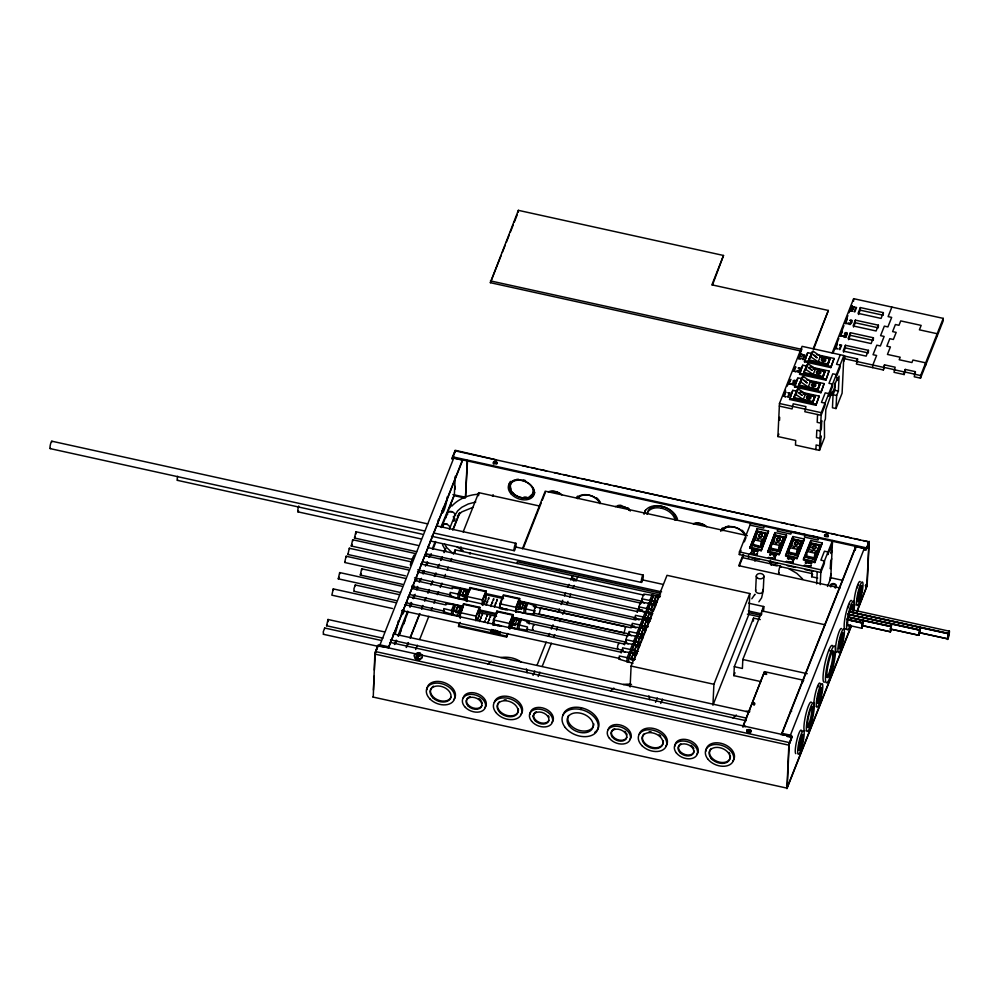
<?xml version="1.0" encoding="UTF-8"?>
<svg xmlns="http://www.w3.org/2000/svg" width="999" height="999" viewBox="0 0 999 999"><rect width="100%" height="100%" fill="white"/><g stroke="black" fill="none" stroke-linecap="round" stroke-linejoin="round"><path stroke-width="1.5" d="M415.834 653.895L377.784 645.516L374.862 653.808L373.251 697.077M454.945 451.66L452.422 457.654L866.408 548.738L868.88 542.557M420.404 654.894L791.782 736.6L788.86 744.892L786.925 788.661L851.26 626.398M856.967 611.95L867.12 585.789L869.167 541.358L866.408 548.738M508.628 627.222L527.272 630.219L527.347 628.696M460.302 616.595L443.631 611.813L443.781 608.578L459.615 612.574L459.74 611.75L455.731 610.876L457.779 605.681L463.361 607.504M467.045 599.687L457.854 598.451L450.062 595.629L450.212 592.407L466.071 595.816L462.162 594.692L464.21 589.497L468.319 590.147L452.072 587.687M632.966 663.348L619.193 659.215L619.343 655.981L635.214 659.39M625.024 651.985L622.427 651.048L622.577 647.814L638.436 651.223M628.259 643.818L625.661 642.881L625.811 639.647L627.684 634.927L642.632 637.112M631.493 635.651L628.895 634.715L629.045 631.48L643.618 634.615M636.013 627.959L632.117 626.548L632.267 623.314L648.139 626.723M639.185 619.954L635.289 618.543L635.439 615.309L651.298 618.718M643.843 611.937L638.648 610.052L638.798 606.83L640.671 602.11L655.619 604.295M644.417 602.984L641.82 602.047L641.97 598.813L643.831 594.093L660.064 596.565M373.439 690.059L374.088 676.261M374.375 670.129L375.1 654.795M377.784 645.516L375.237 652.822M379.295 646.266L388.499 647.627L462.362 460.964L462.4 460.089L453.833 458.204A1.848 1.274 21.6 0 0 451.985 459.128L453.883 454.52M388.499 647.627L462.4 460.089M418.269 653.146L416.658 655.406L417.957 654.919L418.643 652.609L418.269 653.146A2.098 1.486 2.7 0 0 417.195 655.844L416.62 658.304L417.857 658.578L418.693 655.481L419.992 654.994L419.255 654.058L419.83 652.871L419.205 655.194L419.942 656.131L419.992 654.994M416.708 654.27L417.445 655.207L416.62 658.304M417.957 654.919L418.007 653.783M419.205 655.194L419.255 654.058M414.972 656.306A3.496 2.473 2.7 0 0 417.12 659.602A3.496 2.473 2.7 0 0 421.59 658.029L422.302 656.306M452.422 457.654L455.169 450.274L496.366 459.877M455.219 476.336L454.358 494.792L440.959 526.985M454.895 489.348L455.044 486.276M451.423 614.635L451.635 610.227L453.871 604.57L461.875 606.331L461.763 607.155M454.995 552.797L455.132 549.85L660.501 595.042M453.022 614.984L453.234 610.576L455.469 604.919M457.779 605.681L457.704 607.23L460.452 607.829L460.527 606.281L458.404 613.024L455.656 612.412L455.731 610.876M456.98 615.509L457.53 614.385M457.854 598.451L458.066 594.043L460.302 588.386M460.839 549.862L460.976 546.828M459.453 598.801L459.665 594.405L461.9 588.736M458.816 614.073L458.928 611.575M507.679 634.328L506.605 637.05L458.516 626.473L459.64 622.852M459.802 617.07L460.015 612.587L463.511 603.733L479.82 607.317L479.433 615.384L477.435 620.454M452.922 494.592L465.509 497.24L467.245 460.352M467.507 461.063L465.509 497.24M460.252 618.431L460.514 612.699M462.162 594.692L462.087 596.241L464.835 596.84L466.958 590.109L466.883 591.645L464.148 591.046L464.21 589.497M461.75 610.901L462.038 610.064L461.838 610.676M463.037 606.53L462.974 607.754M463.411 599.325L463.961 598.201M465.247 597.889L465.372 595.404M466.171 595.579L466.133 596.166M466.233 600.899L466.446 596.415L469.955 587.549L486.251 591.133L485.864 599.2L483.866 604.27M466.358 601.361L467.057 599.388M467.107 598.488L466.758 597.202L468.931 591.72M466.77 601.448L466.945 596.515L470.229 588.224L485.714 591.633L482.43 599.924L482.217 604.582M468.319 590.147L468.281 590.734M469.805 590.534L469.955 587.549M478.571 495.679L478.708 492.644L539.298 505.969M801.298 351.099L490.359 282.692L518.356 210.339L723.526 255.469L712.374 285.252M475.786 620.766L475.999 616.096L479.283 607.817L463.798 604.407L460.327 613.386M476.123 620.217L476.311 616.183L479.82 607.317M478.983 614.035L479.283 607.817M482.492 605.382L482.742 599.999L486.251 591.133M485.489 596.291L485.352 599.4L483.166 604.932M491.183 632.804L491.296 630.344M495.417 630.244L495.067 633.503L495.192 630.819L491.52 630.007L491.396 632.704L491.745 629.445M492.782 633.004L493.007 632.579M493.169 625.324L493.419 619.942L496.928 611.088L513.224 614.672L513.024 619.155M493.706 624.712L493.931 620.042L497.215 611.763L512.699 615.159L509.415 623.451L509.228 628.383M493.606 633.191L493.818 632.767M494.168 630.581L494.193 630.182C492.857 628.721 494.73 634.078 492.882 630.319M495.691 633.029L499.363 633.828L499.263 631.718L495.591 630.906L495.467 633.603L495.816 630.332M496.803 613.773L496.928 611.088M496.84 633.903L497.065 633.478M497.652 634.078L497.889 633.503M498.251 631.48C492.132 632.255 502.872 633.528 497.09 631.218M499.662 607.792L499.862 603.758L503.359 594.904L519.667 598.488L519.517 601.473M518.269 212.138L518.356 210.339M500.149 608.528L500.362 603.871L503.646 595.579L519.13 598.988L518.981 601.972M499.45 632.13L499.338 634.602L500.462 631.743M506.605 637.05L507.729 633.428M509.515 628.009L509.727 623.526L513.224 614.672M509.565 625.424L512.749 617.457L512.45 618.856M509.89 627.572L510.064 627.896M509.453 627.822L510.464 627.984L509.827 628.471M513.036 623.626L514.66 618.194L512.524 624.924L515.272 625.536L515.347 623.988L509.715 623.339M512.812 620.479L512.637 619.855M511.763 618.156L513.361 618.506L513.486 617.682L521.503 619.442L529.295 622.265L529.208 623.988M517.232 563.511L517.32 561.725L660.589 593.244M515.634 611.75L515.846 607.267M515.946 611.825L516.146 607.167L521.778 607.804L521.703 609.353L518.956 608.753L521.091 602.01L519.48 607.454M516.071 612.3L516.133 611.101M516.008 609.24L519.18 601.286L516.471 608.141M513.486 617.682L517.395 618.793L517.332 620.342L514.585 619.742M517.445 629.158L517.657 624.75L519.892 619.093M519.13 602.472L519.18 601.286M520.504 604.407L518.106 603.883L518.194 601.972L519.805 602.322L519.917 601.498L527.934 603.259L535.726 606.081L535.601 607.792M519.043 629.507L519.255 625.112L521.503 619.442M522.215 608.054L523.826 602.622L519.917 601.498M523.876 612.974L524.088 608.578L526.323 602.909M535.102 610.501L533.703 614.035L525.486 613.336L525.686 608.928L527.934 603.259M527.272 630.219L527.422 626.985L511.338 623.114M535.726 606.081L533.853 610.801L533.703 614.035L533.778 612.512M572.277 580.082L572.489 575.674L570.766 580.007M621.128 652.984L621.216 651.261L637.449 653.733M624.412 644.83L624.45 643.094L639.397 645.279M626.997 662.037L627.197 657.629L629.445 651.96M628.596 662.387L628.808 657.979L631.043 652.322M630.294 652.397L630.431 649.462L632.667 643.806M630.119 686.987L631.106 666.058L667.007 575.324L749.812 593.543L748.825 614.472L712.924 705.207L713.91 684.278L749.812 593.543M636.063 654.27L636.563 653.783L633.354 653.084L631.293 658.279L631.231 659.815L633.965 660.414M631.892 652.759L632.03 649.812L634.278 644.155M633.528 644.23L633.666 641.296L635.901 635.639M631.743 658.516L633.354 653.084M639.298 646.103L639.785 645.616L636.588 644.917L634.527 650.112L634.452 651.648L637.2 652.26M634.477 659.565L631.293 658.279M635.127 644.592L635.264 641.645L637.499 635.988M637.225 612.312L637.312 610.601L652.26 612.774M636.75 636.063L636.887 633.129L639.135 627.472L645.866 628.945M636.101 653.683L636.026 655.232L633.279 654.62M634.977 650.349L636.588 644.917M640.509 642.544L640.434 644.093L637.687 643.481L639.81 636.75L643.019 637.449L641.458 641.495M637.712 651.398L634.527 650.112M638.361 636.425L638.498 633.478L640.734 627.822M640.634 603.833L640.671 602.11M639.984 627.896L640.122 624.962L642.369 619.305L650.374 621.066M639.323 645.516L639.26 647.065L636.513 646.453M637.687 643.481L639.81 636.75M640.996 633.778L643.731 634.377L643.668 635.926L640.921 635.314L643.044 628.583L645.791 629.183L645.716 630.731L642.969 630.132L643.044 628.583M641.583 628.259L641.733 625.312L643.968 619.655M643.156 619.904L643.294 616.957L645.529 611.301M642.557 637.35L642.482 638.898L639.747 638.299M649.45 621.715L646.278 620.416L644.155 627.147L646.89 627.759M644.755 620.254L644.892 617.32L647.14 611.65M646.515 611.413L646.653 608.478L648.888 602.809M644.667 625.849L646.278 620.416M646.965 626.211L647.427 626.311M652.622 613.711L649.45 612.412L647.315 619.155L650.062 619.755M648.039 613.236L648.251 608.828L650.499 603.159M649.675 603.408L649.825 600.461L652.06 594.805M647.827 617.857L649.45 612.412M650.137 618.206L650.561 618.905L647.389 617.607M654.445 608.666L656.006 604.632L652.809 603.92L650.674 610.664L653.421 611.263L653.496 609.727M651.286 603.758L651.423 600.811L653.658 595.154M651.186 609.365L652.809 603.92M659.977 596.803L655.968 595.916L653.846 602.647L656.593 603.259L656.655 601.71M655.544 604.532L655.469 606.068L652.734 605.469M654.357 601.361L655.968 595.916M657.105 601.96L658.716 596.528M832.404 543.169L827.871 554.607L827.996 551.985L824.425 551.198L820.891 560.139L824.462 560.926L824.337 563.536L820.803 572.477L739.31 554.545L739.435 551.923L751.023 522.614M761.038 681.63L733.878 675.649L734.302 666.683L753.521 618.106L760.264 619.58M824.962 624.762L762.037 610.913L742.819 659.502L742.394 668.468L734.302 666.683M748.476 558.279L748.613 555.269M749.737 548.226L757.105 528.646L768.543 531.156L761.176 550.749L749.737 548.226L756.493 531.156M752.097 545.479L757.467 531.443L766.183 533.916M752.559 544.755L757.704 531.755L765.771 533.541L760.639 546.528L752.584 544.205A5.37 0.899 -77.6 0 1 753.258 539.61L755.157 537.712L757.729 531.218L765.796 532.991L760.601 547.077L752.534 545.304M757.055 529.745L757.105 528.646M753.383 621.091L753.521 618.106M757.679 532.305L757.729 531.218M755.619 590.621L756.305 576.036M760.639 546.528L760.664 545.978A5.37 0.899 -77.6 0 1 761.325 541.383L763.224 539.485L765.796 532.991M761.176 550.749L768.543 531.156M763.923 576.261L763.236 590.846L761.6 597.839L758.878 601.823M767.669 552.172L775.037 532.592L786.475 535.102L786.425 536.201L779.108 554.695L767.669 552.172L775.037 532.592M784.14 537.3L778.77 551.348L784.14 537.3L775.399 535.377L770.029 549.425L777.322 551.023M803.745 680.294L764.51 671.653L742.869 727.185M770.354 563.274L770.491 560.377M771.128 565.109L771.265 562.212M829.357 394.155L831.742 394.68L831.867 392.058L825.823 409.64L825.386 418.981L824.387 421.478L824.5 437.662L819.48 450.374L795.479 445.092L795.691 440.459L777.909 436.551L779.47 403.496L802.085 346.341L843.868 355.532L842.095 393.206L836.013 408.554L832.454 407.767L833.066 394.73L834.814 390.309L835.164 382.817M779.545 420.354L779.682 417.307M775.599 536.251L775.661 535.152L783.728 536.938L783.678 538.024L778.533 551.023L770.466 549.25M775.661 535.152L773.089 541.658L771.191 543.556A5.37 0.899 -77.6 0 0 770.516 548.139L778.583 549.925A5.37 0.899 -77.6 0 1 779.257 545.329L781.156 543.431L783.728 536.938M779.108 554.695L786.475 535.102M800.112 391.945L819.155 396.128L815.933 405.257L789.572 399.45L792.794 390.334L797.19 391.296M792.794 390.334L789.572 399.45M785.651 555.019L785.601 556.118L797.04 558.641L804.407 539.048L792.969 536.525L785.651 555.019L797.09 557.542L797.04 558.641M795.953 392.607L793.531 398.738L799.45 400.05M812.537 402.11L794.03 397.49A5.37 3.696 21.6 0 1 796.041 394.593L798.288 388.948L805.531 393.868L814.797 395.904L814.747 397.003M806.53 379.745L824.113 383.616L820.891 392.732L794.517 386.938L797.751 377.809L802.135 378.783M802.072 541.246L796.702 555.294L802.072 541.246L793.318 539.323L787.961 553.371L795.241 554.969M788.86 743.88A1.848 1.311 2.7 0 0 789.734 743.119L792.12 737.087L781.792 734.153L781.83 733.291L855.693 546.615L864.272 548.501A1.848 1.274 21.6 0 1 865.983 550.199L868.356 544.393A1.848 1.311 2.7 0 0 867.719 542.994M798.488 386.226L800.911 380.095M817.482 389.598L798.988 384.965A5.37 3.696 21.6 0 1 800.986 382.08M807.117 366.208L802.721 365.234L799.5 374.363L825.861 380.157L829.083 371.041L810.039 366.858M792.969 536.525L786.163 554.695M793.531 540.197L793.581 539.098L801.66 540.871L801.61 541.97L796.465 554.969L788.398 553.196M801.198 379.857L801.223 379.308A5.37 3.696 21.6 0 1 803.233 376.411M802.721 365.234L800.024 373.027M803.458 373.651L805.881 367.52M822.464 377.023L803.958 372.39M816.483 354.595L834.065 358.466L830.831 367.582L804.47 361.788L807.691 352.672L812.087 353.634M789.11 547.502A5.37 0.899 -77.6 0 0 788.448 552.085L796.515 553.871A5.37 0.899 -77.6 0 1 797.19 549.275L799.088 547.377L801.66 540.871M807.691 352.672L804.47 361.788M810.863 354.945L808.428 361.076L809.402 358.629M827.434 364.448L808.94 359.827A5.37 3.696 21.6 0 1 810.938 356.93L813.186 351.273L820.441 356.193L829.707 358.229L829.645 359.328M851.298 625.536L787.2 787.449L789.173 744.243L791.782 736.6M792.12 737.087L792.12 736.875A1.848 1.274 21.6 0 0 790.409 735.177L781.83 733.291M811.151 354.707L811.176 354.158A5.37 3.696 21.6 0 1 813.174 351.261M803.496 558.953L803.446 560.052L814.884 562.562L822.252 542.969L810.813 540.459L803.496 558.953L814.934 561.463L814.884 562.562M793.98 398.589L812.499 402.659L814.797 395.904M812.799 402.422L815.221 396.291L812.799 402.422L793.556 398.201M805.806 557.292L806.905 554.045M815.933 405.257L819.155 396.128M800.361 386.376L817.457 390.147L819.754 383.379L810.489 381.343L803.233 376.423L800.998 382.093L808.241 387.013L817.507 389.048M820.179 383.778L817.719 390.459L820.179 383.778L809.814 381.493M811.151 543.806L819.917 545.179L814.547 559.215L805.831 556.743M811.388 544.13L811.438 543.031L819.505 544.805L819.455 545.904M815.908 449.587L816.121 444.98L819.692 445.766L820.679 443.256L821.028 435.851L820.042 438.349L816.47 437.574L816.82 430.157L820.391 430.944L821.378 428.446L821.752 420.616L820.766 423.126L817.194 422.34L817.557 414.523M819.704 384.478L819.754 383.379M817.681 578.071L811.65 576.748L811.937 570.516M820.891 392.732L824.113 383.616M803.908 373.489L822.439 377.572L824.724 370.804L815.459 368.768L808.216 363.848A5.37 3.696 21.6 0 0 806.218 366.733L803.933 372.939M807.904 374.625L822.701 377.884L825.149 371.203L813.311 368.594M811.438 543.031L808.865 549.525L806.967 551.423A5.37 0.899 -77.6 0 0 806.305 556.006L814.372 557.792A5.37 0.899 -77.6 0 1 815.034 553.196L816.932 551.298L819.505 544.805M819.48 450.374L821.253 412.687L843.868 355.532M824.674 371.903L824.724 370.804M825.149 371.203L822.701 377.884M723.526 255.469L711.912 284.84L828.346 310.464L813.648 349.175M825.861 380.157L829.083 371.041M816.658 583.866L817.232 571.69M808.878 360.914L827.409 364.997L829.707 358.229M830.119 358.629L827.671 365.309L830.119 358.629L819.767 356.343M820.229 584.652L820.928 569.855L832.529 540.546L830.743 578.234L827.484 586.463M830.831 367.582L834.065 358.466M836.013 408.554L836.638 395.517L838.386 391.096L839.085 376.111L837.349 380.507L837.474 377.884L834.664 384.977L834.54 387.6L831.742 394.68M829.757 580.731L830.968 573.626M831.405 545.666L831.043 553.483L832.03 550.986M844.654 358.741L844.779 356.131L857.517 358.928L857.392 361.551L844.654 358.741L843.668 361.251L844.779 356.131M845.291 347.902L845.416 345.292L868.443 350.349L868.318 352.972L845.291 347.902L843.581 352.235M850.274 335.327L850.399 332.717L873.413 337.774L873.288 340.397L850.274 335.327L848.551 339.66M853.546 301.286L853.658 298.676L943.256 318.381L943.131 321.004L920.516 378.159L914.247 376.773L915.359 371.653L905.256 369.43L904.145 374.55L894.03 372.327L895.154 367.207L884.49 364.86L883.378 369.98L856.405 364.048L857.517 358.928M855.244 322.752L855.369 320.142L878.396 325.199L878.271 327.822L855.244 322.752L853.533 327.085M860.226 310.177L860.339 307.567L883.366 312.625L883.241 315.247L860.226 310.177L858.503 314.51M855.156 550.349L855.369 545.741M855.481 549.525L855.631 546.441M872.714 367.644L872.839 365.022L876.61 355.494L873.039 354.707L876.81 345.179L880.369 345.966L884.14 336.438L880.569 335.652L884.34 326.136L887.911 326.91L891.682 317.395L888.111 316.608L891.882 307.08M883.378 369.98L884.49 364.86M890.496 631.78L863.074 625.761L890.446 631.83L891.657 623.988L890.434 631.818M904.145 374.55L905.256 369.43M915.359 371.653L915.234 374.275L905.131 372.053M920.516 378.159L920.641 375.537L943.256 318.381M925.549 365.459L925.673 362.837L912.936 360.04L911.937 362.537L899.2 359.74L900.186 357.23L887.449 354.433L890.409 346.953L886.837 346.166L889.797 338.686L893.368 339.473L896.178 332.392L892.606 331.606L895.404 324.513L898.975 325.299L900.723 320.904L921.153 325.399L919.405 329.82L937.187 333.728L937.062 336.351M920.229 627.522L919.03 635.352L920.279 627.572M948.051 633.678C945.891 651.248 952.122 622.202 948.051 633.678L849.3 611.962M333.416 590.134L333.304 588.923L331.83 595.167L392.507 608.516M339.872 573.801L339.66 572.577L338.286 578.833L400.487 592.519M352.859 540.971L352.647 539.747L351.273 546.016L411.95 559.365M361.888 570.029L361.675 568.793L360.302 575.062L402.597 584.365M540.709 609.103L540.609 607.904L539.123 614.148L629.77 634.09M443.631 611.813L443.743 610.314M450.062 595.629L450.174 594.13M619.193 659.215L619.268 657.692M622.427 651.048L622.539 649.55M625.661 642.881L625.774 641.383M628.895 634.715L628.958 633.191M632.117 626.548L632.242 625.049M635.289 618.543L635.364 617.032M638.648 610.052L638.761 608.553M641.82 602.047L641.932 600.549M480.219 619.842C480.082 617.632 479.045 623.651 480.044 620.779M481.368 616.932C481.181 614.785 480.219 620.716 481.193 617.882M497.202 599.775C497.177 597.464 495.954 603.533 497.015 600.724M500.936 603.758L500.899 603.109L500.487 604.008M417.857 658.578L418.444 656.118A2.098 1.486 2.7 0 0 419.505 653.421M328.009 621.728L328.022 619.48L326.573 625.749L382.867 638.136M486.026 604.857L486.613 603.021L486.388 604.894M490.909 605.931L491.496 604.095L491.021 606.543M494.268 606.78L494.855 604.944L494.63 606.818M499.163 607.854L499.812 606.393M355.894 534.078L355.919 531.755L354.445 538.011L416.633 551.685M422.115 657.829L422.265 657.192M492.769 623.726L493.306 622.19L493.169 623.788M493.981 620.504L493.981 621.74M782.667 734.827L781.905 734.09L781.118 734.789M482.342 614.972L482.48 613.386L482.08 615.721M414.273 655.694L414.685 654.632M518.294 623.201L519.105 621.128M524.725 607.017L525.536 604.944M488.199 623.001L488.424 621.116L487.837 623.551M453.996 609.04L454.807 607.005M460.439 592.857L461.251 590.834M629.57 656.443L630.381 654.407M632.804 648.276L633.616 646.241M636.038 640.109L636.85 638.074M639.26 631.942L640.072 629.907M642.494 623.776L643.306 621.74M645.666 615.771L646.478 613.748M649.025 607.28L649.837 605.257M652.185 599.275L652.996 597.252M745.604 726.723L744.692 725.948L744.118 726.748M339.161 577.297L338.286 578.833M352.147 544.467L351.273 546.016M361.176 573.513L360.302 575.062M490.359 282.692L501.186 255.332M502.322 252.447L505.169 245.255M506.306 242.37L509.153 235.177M510.302 232.292L513.149 225.1M514.285 222.215L517.132 215.022M378.122 646.003L375.736 652.035A1.848 1.311 2.7 0 0 375.761 652.797M378.122 645.791A1.848 1.274 21.6 0 1 379.97 644.879L454.108 457.18M394.468 644.48L396.191 640.134M397.914 635.776L407.667 611.126M409.965 605.319L411.113 602.422M412.837 598.064L413.986 595.167M416.283 589.36L417.432 586.463M419.143 582.105L420.292 579.208M422.589 573.401L423.738 570.504M425.462 566.158L427.185 561.8M428.908 557.454L430.057 554.545M432.355 548.751L435.214 541.495M395.629 643.606L396.765 640.696M398.489 636.351L408.254 611.688M409.977 607.342L411.688 602.984M413.411 598.638L415.134 594.28M416.858 589.934L418.007 587.037M420.304 581.231L421.453 578.334M423.176 573.975L424.325 571.078M426.61 565.272L427.759 562.375M430.057 556.568L431.206 553.671M432.929 549.325L435.801 542.07M441.533 527.559L454.17 495.654L465.322 498.101M399.6 634.315L401.323 629.969M403.621 624.163L405.344 619.805M445.517 518.269L447.24 513.923M449.538 508.116L451.248 503.771M449.525 511.401C457.367 512.362 444.655 510.302 447.739 514.21M449.7 528.409L454.757 515.609L457.642 510.876L461.75 507.292L468.244 503.983L475.774 501.998M406.206 647.514L407.929 643.156M410.227 637.35L419.405 614.148M421.703 608.341L422.852 605.444M424.575 601.086L425.724 598.189M428.022 592.395L429.158 589.485M430.881 585.139L432.604 580.781M434.328 576.435L435.477 573.526M437.774 567.732L438.923 564.835M440.646 560.476L441.795 557.579M444.08 551.773L445.229 548.876M452.697 530.019L459.577 512.612M406.743 646.927L408.466 642.569M410.177 638.224L419.942 613.561M421.665 609.215L422.814 606.306M425.099 600.511L426.248 597.602M427.972 593.256L429.12 590.359M431.418 584.552L432.567 581.655M434.865 575.849L436.014 572.951M438.311 567.145L439.46 564.248M441.171 559.89L442.32 556.992M444.043 552.634L445.766 548.289M453.234 529.433L459.54 513.474M415.696 649.537L417.407 645.192M419.692 639.422L428.833 616.308M431.118 610.526L432.267 607.642M433.978 603.309L435.127 600.411M437.412 594.642L438.561 591.745M440.272 587.412L441.983 583.079M444.268 577.297L445.417 574.413M447.127 570.079L448.276 567.195M450.561 561.413L451.698 558.528M453.421 554.183L455.132 549.85M463.149 531.98L478.708 492.644M417.195 655.844L417.445 655.207M418.444 656.118L418.693 655.481M455.656 612.412L457.704 607.23M462.599 594.942L464.148 591.046M458.916 611.725L460.989 606.393L459.328 612.774M465.347 595.541L467.42 590.209L466.271 595.304M458.516 626.473L460.139 622.389M476.998 620.379L478.921 615.584M483.429 604.195L484.565 601.348M522.44 548.763L545.229 491.171L747.364 535.639M523.501 547.677L541.158 503.046M542.295 500.162L545.142 492.969M515.759 607.592L519.13 598.988M519.667 598.488L516.158 607.342L499.862 603.758M510.164 622.864L512.337 617.37M509.515 626.623L509.702 627.285M509.353 628.396L509.677 626.348M515.784 612.225L516.108 610.164M517.769 606.93L533.853 610.801M509.815 629.108L510.464 627.984M512.537 624.487L514.073 620.591L511.675 620.067M515.347 623.988L517.395 618.793M521.778 607.804L523.826 602.622M533.041 675.349L534.765 671.016M537.05 665.234L546.191 642.12M548.476 636.351L549.625 633.453M551.336 629.12L553.046 624.787M554.77 620.454L555.906 617.569M558.191 611.788L559.34 608.903M561.051 604.57L562.762 600.237M564.485 595.891L565.621 593.006M567.907 587.225L569.055 584.34M573.913 581.131L574.875 578.721L571.828 578.046M538.224 676.485L539.935 672.152M542.22 666.37L551.361 643.256M553.658 637.487L554.795 634.59M556.505 630.257L557.654 627.372M559.939 621.59L561.088 618.706M562.799 614.373L564.51 610.039M566.795 604.258L567.944 601.373M569.655 597.04L570.804 594.143M573.089 588.374L574.225 585.476M575.948 581.143L577.659 576.81M533.191 716.295L533.528 715.421M580.781 709.502L581.455 707.804M646.94 513.998A14.773 10.152 21.6 0 1 661.425 508.229L662.087 506.53A14.773 10.152 21.6 0 1 675.836 520.104M640.921 635.314L642.969 630.132M634.477 659.128L636.563 653.783M638.249 649.512L639.785 645.616M644.193 634.477L645.741 630.581M647.402 626.46L649.487 621.128M650.574 618.456L652.647 613.124M655.569 702.309L657.292 697.976M660.751 703.446L662.462 699.113M783.303 396.103L785.564 390.397M787.262 386.101L789.522 380.394M800.261 353.246L801.96 348.951M783.915 396.278L786.113 396.765L783.478 396.178L785.863 391.858L784.103 396.316M788.873 383.753L791.071 384.24L788.423 383.653L790.821 379.333L789.06 383.803M793.843 371.178L796.041 371.665L793.406 371.079L795.803 366.758L794.03 371.228M798.725 358.591L801.186 358.678L798.288 358.491L800.062 354.033L802.784 354.633L800.486 354.121M798.925 358.629L800.686 354.17M794.517 386.938L797.689 378.908M777.909 436.551L778.895 434.053M813.174 348.813L828.346 310.464M794.005 398.039L796.265 391.833A5.37 3.696 21.6 0 1 798.276 388.936M798.963 385.514L800.636 381.268M808.903 360.364L810.589 356.119M803.983 372.402A5.37 3.696 21.6 0 1 805.968 369.505L808.216 363.848M739.31 554.545L740.983 550.312M744.33 541.845L746.003 537.612M812.562 401.561L803.296 399.525L805.531 393.868M808.241 387.013L810.489 381.343M822.489 376.473L813.223 374.438L815.459 368.768M827.459 363.898L818.193 361.863L820.441 356.193M743.206 554.482L738.785 565.671L840.097 587.961M739.248 566.071L743.681 554.882M752.309 546.141L753.496 543.356M812.499 402.659L814.772 396.453M817.457 390.147L819.729 383.928M822.439 377.572L824.699 371.353L813.298 368.856M827.409 364.997L829.669 358.778L819.704 356.593M832.179 352.972L853.658 298.676M764.61 525.611L763.623 528.109L750.037 525.124M833.191 352.734L838.835 338.436M843.93 325.587L840.009 335.989L842.819 336.163L840.621 335.676M847.889 315.584L844.979 323.414L847.789 323.589L845.591 323.102M849.013 312.724L851.847 305.569M850.311 310.926L852.771 311.014L849.874 310.826M852.072 306.456L854.37 306.968L851.635 306.368M835.501 348.614L837.449 344.193L836.825 344.056M840.459 336.089L842.407 331.668L841.77 331.531M845.429 323.514L847.377 319.093L846.752 318.956M850.499 310.964L852.272 306.506M766.208 533.366L760.851 547.402L752.122 544.93M840.296 354.745L836.525 364.273L840.097 365.06L839.972 367.669L836.2 377.197L836.325 374.588L832.766 373.801L828.995 383.329L832.567 384.103L832.442 386.725L828.671 396.253L828.795 393.631L825.224 392.844L821.453 402.372L825.024 403.159L824.899 405.781L821.128 415.309L804.819 411.713L805.931 406.593L793.194 403.796L792.082 408.916L779.345 406.106M845.416 345.292L843.131 351.061L866.158 356.131L868.443 350.349M850.399 332.717L848.114 338.486L871.128 343.556L873.413 337.774M855.369 320.142L853.084 325.911L876.111 330.981L878.396 325.199M860.339 307.567L858.054 313.336L881.081 318.406L883.366 312.625M778.196 528.596L777.21 531.093L790.783 534.09L791.782 531.58M772.202 544.368L775.636 535.701L783.703 537.487L778.558 550.474M770.241 550.087L771.303 547.402M770.366 549.962L771.428 547.302M774.213 558.453L775.411 557.042L774.687 558.903L768.318 557.504L774.862 558.453M733.878 675.649L735.014 672.789M797.19 549.275L789.11 547.502L791.021 545.604L793.581 539.098M791.27 545.429L793.556 539.647L801.635 541.421L796.49 554.42M788.161 554.033L789.235 551.336M792.145 562.4L793.343 560.988L792.607 562.849L786.25 561.45L792.781 562.4M797.09 557.542L804.407 539.048M804.008 558.628L810.763 541.558M807.966 551.348L811.176 543.256M809.128 549.35L811.413 543.581L819.48 545.354L814.335 558.341M742.919 726.236L764.51 671.653M818.943 537.562L817.956 540.059L804.37 537.075L805.356 534.577L802.347 533.903M810.002 566.333L811.188 564.922L810.464 566.77L804.095 565.372L810.639 566.333M819.917 545.179L814.31 558.891L806.243 557.117M814.934 561.463L822.252 542.969M748.126 731.593L748.438 730.806L749.562 731.056M749.025 729.582L747.901 732.442L750.099 732.816M811.65 576.748L812.637 574.25M831.668 558.803L830.669 561.313L830.319 568.718L831.318 566.221M781.792 734.153L855.656 547.489M790.409 735.177L864.272 548.501M864.797 550.162L865.746 547.752M856.443 612.537L866.87 585.988L868.93 542.607M861.887 628.246L863.024 620.454L861.825 628.284L848.139 625.224M355.157 536.962L354.545 538.024M327.11 625.074L326.573 625.749M348.451 553.883L347.914 554.507L349.288 548.239L411.588 561.938M345.292 561.888L344.68 562.362L346.129 556.243L408.416 569.942M533.204 629.857C531.468 631.917 533.541 622.414 534.278 624.987M493.269 624.949L495.392 624.962M497.352 625.824L499.475 625.886M822.127 359.328L821.977 360.164A1.261 0.899 2.7 0 0 822.527 360.689L823.975 361.014A1.436 1.011 2.7 0 0 824.799 360.801L825.099 359.515L823.089 358.903M754.582 594.892L754.969 594.28L751.822 598.776M323.576 633.928L323.214 632.017L324.65 628.009L380.956 640.384M617.969 648.875C616.495 649.625 618.443 641.52 619.18 643.668M442.682 526.997L443.706 524.363M354.245 590.946L353.896 588.935L355.244 584.977L399.15 594.63M447.814 512.549L448.688 511.763M451.735 506.181C458.603 498.738 468.668 494.705 478.658 494.218M457.305 515.996L461.763 511.913L472.777 507.417M624.25 632.929L533.379 613.099M499.987 608.416L501.873 608.99M504.083 609.303L505.944 609.902M420.142 659.465L418.581 659.752M754.145 704.807C755.319 705.319 751.61 703.171 754.745 704.083M444.53 524.038L447.352 524.113M802.759 681.106L802.072 681.568L802.746 682.23M760.189 536.763L760.739 536.738A1.261 0.899 2.7 0 0 761.463 536.363L761.862 535.352A1.436 1.011 2.7 0 0 761.55 534.752L759.715 534.49L758.903 535.901A1.336 0.949 2.7 0 0 759.54 536.6L760.202 537.112A1.848 1.311 2.7 0 0 761.35 536.95A1.911 1.349 2.7 0 0 761.95 536.563A2.872 2.035 2.7 0 0 762.424 535.576L762.075 534.665A1.923 1.361 2.7 0 0 761.475 534.265L760.689 534.04A2.085 1.474 2.7 0 0 759.902 534.053A1.736 1.224 2.7 0 0 759.19 534.29L758.428 536.138A1.811 1.286 2.7 0 0 758.84 536.638A1.961 1.386 2.7 0 0 759.515 536.975L759.789 537.05M778.121 540.709L778.671 540.684A1.261 0.899 2.7 0 0 779.382 540.309L779.794 539.298A1.436 1.011 2.7 0 0 779.47 538.698L777.634 538.436L776.835 539.847M796.053 544.655L796.603 544.617A1.261 0.899 2.7 0 0 797.314 544.255L797.726 543.244A1.436 1.011 2.7 0 0 797.402 542.644M625.549 626.897L624.013 633.029M327.922 619.48L384.328 631.868M323.201 634.265L377.972 646.316M765.946 673.9C763.261 675.037 766.807 673.726 766.57 674.437C767.269 673.476 764.322 672.302 765.709 674.088M634.14 618.593L642.369 619.305M445.641 603.858L453.871 604.57M630.906 626.76L639.135 627.472M418.581 653.159L420.104 653.496M417.982 658.828L416.471 658.503M418.731 652.959L419.98 653.234M753.933 704.807L753.283 703.958L754.657 703.945M355.819 531.743L418.119 545.442M344.755 562.512L405.432 575.849M540.509 607.879L631.243 627.834M333.204 588.898L395.492 602.609M641.97 598.813L656.543 601.947M638.798 606.83L653.383 609.952M625.811 639.647L640.396 642.782M835.664 348.201L837.861 348.688L835.052 348.514M884.365 367.482L895.029 369.83M490.447 280.894L801.385 349.3M856.53 361.438L883.503 367.37M894.155 369.717L904.257 371.94M914.372 374.163L920.641 375.537M808.453 360.527L827.696 364.76M804.52 360.689L830.893 366.483M803.483 373.102L822.726 377.335M799.55 373.264L825.911 379.058M834.814 390.309L838.386 391.096M798.513 385.676L817.744 389.91M799.962 386.551L816.245 390.134M794.567 385.839L820.941 391.633M833.066 394.73L836.638 395.517M803.383 393.693L813.735 395.966M803.371 393.943L813.348 396.141M789.622 398.351L815.983 404.158M779.47 403.496L821.253 412.687M522.24 465.571L528.321 466.908M531.368 467.582L537.462 468.918M540.509 469.58L546.59 470.929M554.208 472.602L560.289 473.938M563.336 474.612L569.418 475.949M572.464 476.623L578.558 477.959M581.593 478.621L601.386 482.979M604.432 483.653L610.514 484.99M613.561 485.664L768.805 519.817M780.981 522.489L787.075 523.826M790.122 524.5L796.203 525.836M812.949 529.52L819.043 530.869M822.077 531.53L828.171 532.867M831.218 533.541L837.299 534.877M840.346 535.551L850.998 537.899M854.045 538.561L860.139 539.91M863.173 540.571L869.267 541.908M454.832 450.774L868.83 541.858M452.46 456.793L866.458 547.864M793.281 531.918L799.325 533.241M811.4 535.901L817.432 537.225M799.387 543.056L802.135 543.656M755.157 537.712L763.224 539.485M773.089 541.658L781.156 543.431M791.021 545.604L799.088 547.377M808.865 549.525L816.932 551.298M753.258 539.61L761.325 541.383M771.191 543.556L779.257 545.329M806.967 551.423L815.034 553.209M770.054 548.876L778.795 550.799M787.986 552.822L796.727 554.745M756.468 546.441L759.39 547.077M807.267 557.617L813.099 558.903M749.787 547.127L761.226 549.65M767.719 551.073L779.158 553.596M750.536 553.171L756.905 554.57M750.486 553.309L751.71 551.835L750.361 553.621L756.73 555.019L757.492 553.096L756.842 554.72M739.435 551.923L820.928 569.855M751.423 557.779L759.502 559.552M769.355 561.713L777.422 563.498M787.287 565.659L795.354 567.444M805.132 569.592L813.198 571.366M742.881 557.729L780.494 566.008M771.028 564.585L777.11 565.921M780.157 566.583L812.125 573.626M830.381 577.634L842.557 580.319M865.221 585.639L866.408 585.901A1.848 1.274 21.6 0 1 865.559 586.813M850.236 609.415L949.05 631.143M849.362 611.638L948.138 633.266M849.337 611.75L948.063 633.578M847.939 614.085L919.367 629.695M847.901 614.185L919.292 630.007M849.063 614.672L919.28 630.107M51.836 441.196L427.659 523.876M436.788 525.886L515.909 543.294A3.809 0.637 -77.6 0 1 515.122 549.175A3.809 0.637 -77.6 0 1 514.135 548.526A3.809 0.637 -77.6 0 1 515.909 543.294M848.188 616.895L890.758 626.161M918.943 632.542L947.876 638.898L918.943 632.579M847.826 617.107L890.683 626.473M847.801 617.145L890.671 626.573M846.965 619.28L862.149 622.614L846.927 619.38M890.159 628.958L919.092 635.327L890.171 629.008M846.902 619.48L862.075 622.926L848.388 620.029M515.334 546.915L643.156 575.037A3.809 0.637 -77.6 0 1 642.357 580.906A3.809 0.637 -77.6 0 1 641.383 580.269A3.809 0.637 -77.6 0 1 643.156 575.037M50.112 448.601L424.425 530.944M433.554 532.954L514.198 550.699M642.007 579.77L663.311 584.452M748.513 603.196L763.736 606.543M177.36 480.332L422.327 534.228M431.468 536.238L641.445 582.442M297.939 511.85L421.178 538.973M430.307 540.983L661.588 591.858M748.326 610.938L762.012 613.948M749 612.699L761.188 615.372M747.389 614.148L759.627 616.845M655.893 597.464L658.641 598.064M428.733 547.777L644.13 595.167M653.92 601.111L657.117 601.81M651.485 601.173L653.895 601.698M425.736 553.696L642.657 601.41M352.759 539.772L414.947 553.446M425.562 555.781L640.958 603.171M650.749 609.115L653.958 609.827M648.314 609.178L650.724 609.702M828.72 650.511L831.143 651.036M422.565 561.7L642.519 610.089M649.375 613.96L652.11 614.56M420.691 563.948L637.599 611.663M644.954 617.669L647.364 618.194M347.914 554.507L408.591 567.857M417.694 569.855L636.126 617.906M646.203 621.965L648.95 622.564M417.52 571.94L635.951 620.004M644.218 625.611L648.226 626.485M641.795 625.674L644.193 626.198M414.523 577.859L469.13 589.872M485.826 593.543L502.509 597.215M519.193 600.886L634.477 626.248M485.526 594.655L503.558 598.613M521.066 602.597L520.629 601.91L518.456 609.602L516.046 609.078M521.016 603.558L523.763 604.158M533.329 606.493L625.474 626.773M361.775 568.818L405.582 578.458M414.647 580.444L452.41 588.761M638.561 633.828L640.971 634.365M459.727 594.755L462.137 595.279M466.446 596.415L482.742 599.999M411.663 586.363L450.936 595.004M742.819 659.502L807.229 673.676M516.533 611.363L525.486 613.336M339.772 572.589L401.96 586.276M412.575 588.611L627.971 636.001M500.886 608.166L507.667 609.652L499.525 607.867M637.762 641.945L640.971 642.644M635.327 641.995L637.737 642.532M409.578 594.517L462.674 606.206M479.358 609.877L496.041 613.548M514.248 617.544L626.498 642.245M479.095 610.839L495.629 614.472M514.622 618.781L514.198 618.094L512.025 625.786L509.615 625.249M517.37 619.38L519.78 619.917M408.216 596.628L445.979 604.932M526.898 622.677L624.787 644.168M478.521 612.375L496.553 616.333M632.105 650.162L634.502 650.699M453.296 610.938L455.706 611.463M459.702 612.337L461.313 612.699M460.015 612.587L476.311 616.183M493.419 619.942L509.727 623.526M353.871 591.246L396.166 600.549M406.73 602.872L444.505 611.188M526.948 629.27L623.301 650.424M404.595 604.607L621.515 652.335M628.87 658.329L631.268 658.865M401.598 610.526L620.029 658.578M491.62 632.13L495.292 632.941M458.566 625.574L506.643 636.151M631.106 666.058L713.91 684.278M393.456 633.878L749.5 712.2M390.472 639.81L746.515 718.131M390.085 642.394L746.128 720.729M379.97 644.879L388.536 646.765M787.175 736.463L791.732 737.462M746.827 729.62L751.36 730.619M747.152 731.093L746.977 731.643M375.399 651.535L789.397 742.607M374.85 654.083L788.848 745.167M372.827 697.015L786.825 788.099M795.641 544.93L795.366 544.867A1.961 1.386 2.7 0 1 794.704 544.517A1.811 1.286 2.7 0 1 794.292 544.03L795.042 542.17A1.736 1.224 2.7 0 1 795.753 541.945A2.085 1.474 2.7 0 1 796.553 541.933L797.339 542.145A1.923 1.361 2.7 0 1 797.939 542.557L798.276 543.468A2.872 2.035 2.7 0 1 797.801 544.455A1.911 1.349 2.7 0 1 797.202 544.842A1.848 1.311 2.7 0 1 796.066 545.004L795.404 544.492M777.709 540.996L777.447 540.921A1.961 1.386 2.7 0 1 776.772 540.584A1.811 1.286 2.7 0 1 776.36 540.084L777.11 538.224A1.736 1.224 2.7 0 1 777.821 537.999A2.085 1.474 2.7 0 1 778.621 537.986L779.407 538.211A1.923 1.361 2.7 0 1 780.007 538.611L780.344 539.522A2.872 2.035 2.7 0 1 779.869 540.509A1.911 1.349 2.7 0 1 779.282 540.896A1.848 1.311 2.7 0 1 778.134 541.058L777.472 540.546M511.013 626.71L514.972 628.558L511.001 627.01M790.771 711.95L790.459 711.063L791.732 711.101M788.848 568.718L796.765 573.314L802.597 578.933M463.136 550.486L457.13 547.052M810.951 356.943L818.193 361.863M805.968 369.518L813.223 374.438M796.041 394.605L803.296 399.525M797.402 542.644L795.566 542.382L794.767 543.793M446.478 547.29L452.31 552.897M501.236 625.836L493.094 624.038M324.65 628.009L324.787 628.721M444.705 544.155L446.178 546.765M442.52 544.867L446.191 551.386M349.4 548.251L349.525 549.013M346.228 556.256L346.353 557.017M355.344 585.002L355.469 585.751M780.669 566.371L780.743 567.17L780.631 566.158A3.809 0.637 -77.6 0 0 778.958 570.129A3.809 0.637 -77.6 0 0 779.307 572.989M493.231 495.354L493.269 496.141L493.194 495.142A3.809 0.637 -77.6 0 0 492.382 496.016M470.404 553.921L470.329 552.922A3.809 0.637 -77.6 0 0 469.518 553.796M822.115 359.453A1.261 0.899 2.7 0 1 823.014 359.053M50.512 448.289A3.809 0.637 -77.6 0 1 50.412 444.53A3.809 0.637 -77.6 0 1 51.998 441.883M177.76 480.032A3.809 0.637 -77.6 0 1 177.647 476.261M761.962 611.775A3.809 0.637 -77.6 0 1 763.648 606.53A3.809 0.637 -77.6 0 1 763.199 611.563M298.589 511.038A3.809 0.637 -77.6 0 1 297.764 510.864A3.809 0.637 -77.6 0 1 298.726 505.981M755.756 589.922A3.809 2.697 2.7 0 0 757.492 593.006A3.809 2.697 2.7 0 0 762.087 592.719L763.111 590.147A3.809 2.697 2.7 0 0 762.736 589.485M777.659 540.559A1.261 0.899 2.7 0 1 777.06 539.91M795.591 544.505A1.261 0.899 2.7 0 1 794.992 543.856M452.322 511.75A3.809 2.622 21.6 0 1 453.758 516.608M443.681 524.463A3.809 2.622 21.6 0 1 448.526 525.299A3.809 2.622 21.6 0 1 449.3 528.983M754.894 561.163A3.809 0.637 -77.6 0 1 755.656 558.553M453.209 516.833A3.809 2.622 21.6 0 1 453.771 521.228M732.991 718.019A21.016 14.86 2.7 0 1 736.375 715.047M745.841 711.475A21.016 14.86 2.7 0 1 749.912 711.126M487.937 664.11A21.016 14.86 2.7 0 1 491.321 661.126M500.786 657.567A21.016 14.86 2.7 0 1 521.016 662.012M526.373 668.843A21.016 14.86 2.7 0 1 527.047 672.714M610.464 691.071A21.016 14.86 2.7 0 1 613.848 688.086M623.314 684.527A21.016 14.86 2.7 0 1 631.493 684.39M648.9 695.804A21.016 14.86 2.7 0 1 649.575 699.675M786.575 785.489A1.848 1.311 2.7 0 0 787.774 784.615A1.848 1.274 21.6 0 1 786.613 785.589M802.234 736.313A9.403 1.561 -77.6 0 1 802.085 737.874M801.098 743.331A9.403 1.561 -77.6 0 1 800.124 746.877M809.627 722.789A12.088 2.01 -77.6 0 1 808.965 724.737M819.704 696.303A9.403 1.561 -77.6 0 1 818.743 699.837M861.101 586.326A9.403 1.561 -77.6 0 1 861.063 587.649M859.452 596.503A9.403 1.561 -77.6 0 1 858.428 599.725M852.559 607.579A12.088 2.01 -77.6 0 1 852.359 609.59M850.449 624.787A14.773 2.46 -77.6 0 1 846.64 624.475A14.773 2.46 -77.6 0 1 852.06 602.684A14.773 2.46 -77.6 0 1 853.87 611.051M849.187 625.149A10.864 1.811 -77.6 0 1 847.914 619.792A10.864 1.811 -77.6 0 1 851.797 605.806A10.864 1.811 -77.6 0 1 853.196 610.701M842.294 636.238A9.403 1.561 -77.6 0 1 842.045 637.986M841.308 641.708A9.403 1.561 -77.6 0 1 840.846 643.543M840.334 645.254A9.403 1.561 -77.6 0 1 839.822 646.765M833.316 652.759A14.773 2.46 -77.6 0 1 833.016 657.267M831.455 665.858A14.773 2.46 -77.6 0 1 829.932 671.428M805.032 730.893A14.773 2.46 -77.6 0 1 805.606 715.496A14.773 2.46 -77.6 0 1 811.463 702.409M795.753 753.646A12.088 2.01 -77.6 0 1 797.202 738.773A12.088 2.01 -77.6 0 1 801.648 731.106M814.772 706.655A12.088 2.01 -77.6 0 1 815.509 692.906A12.088 2.01 -77.6 0 1 820.266 684.065M824.437 682.117A18.806 3.122 -77.6 0 1 825.174 662.524A18.806 3.122 -77.6 0 1 832.629 645.854M845.866 628.733A14.773 2.46 -77.6 0 1 845.504 615.359A14.773 2.46 -77.6 0 1 851.672 600.774M854.982 605.032A12.088 2.01 -77.6 0 1 855.456 592.432A12.088 2.01 -77.6 0 1 860.239 581.718M865.758 584.502A1.848 1.311 2.7 0 1 866.408 585.901M836.875 651.635A12.088 2.01 -77.6 0 1 836.575 640.684A12.088 2.01 -77.6 0 1 841.633 628.758M841.945 632.916A8.179 1.361 -77.6 0 1 841.208 640.933A8.179 1.361 -77.6 0 1 838.511 648.376M851.735 604.57A10.864 1.811 -77.6 0 1 852.147 608.616M847.864 608.154A12.088 2.01 -77.6 0 1 848.513 606.331M849.162 604.87A12.088 2.01 -77.6 0 1 849.762 603.808M860.551 585.876A8.179 1.361 -77.6 0 1 859.44 595.491A8.179 1.361 -77.6 0 1 856.568 601.348M857.13 588.024A9.403 1.561 -77.6 0 1 857.641 586.613M858.141 585.476A9.403 1.561 -77.6 0 1 858.616 584.652M831.855 650.873A13.549 2.248 -77.6 0 1 831.73 663.336A13.549 2.248 -77.6 0 1 826.46 677.297M820.341 687.512A8.179 1.361 -77.6 0 1 819.417 696.328A8.179 1.361 -77.6 0 1 816.595 703.134M817.931 687.1A9.403 1.561 -77.6 0 1 818.818 685.801M811.8 706.618A10.864 1.811 -77.6 0 1 810.576 718.343A10.864 1.811 -77.6 0 1 806.817 727.384M801.735 734.54A8.179 1.361 -77.6 0 1 801.173 741.745A8.179 1.361 -77.6 0 1 798.676 749.512M410.277 564.984A18.806 3.122 -77.6 0 1 414.235 554.957M454.495 453.071A1.848 1.311 2.7 0 1 454.932 452.684M418.806 570.317A17.582 2.922 -77.6 0 1 418.344 572.627M416.983 578.346A17.582 2.922 -77.6 0 1 416.371 580.494M414.46 585.976A17.582 2.922 -77.6 0 1 413.536 587.974M406.481 602.422A10.864 1.811 -77.6 0 1 406.044 604.57M404.383 610.539A10.864 1.811 -77.6 0 1 401.423 613.361M398.239 621.041A13.549 2.248 -77.6 0 1 395.192 633.753M428.434 545.754A10.864 1.811 -77.6 0 1 428.084 547.839M426.573 554.12A10.864 1.811 -77.6 0 1 425.986 555.943M447.29 496.79A10.864 1.811 -77.6 0 1 444.305 509.727A10.864 1.811 -77.6 0 1 441.633 511.738M438.449 519.418A13.549 2.248 -77.6 0 1 437.462 524.687M403.072 609.765A9.403 1.561 -77.6 0 1 402.073 612.037M393.831 633.091A12.088 2.01 -77.6 0 1 393.181 634.74M412.45 585.664A14.773 2.46 -77.6 0 1 411.75 586.688M443.793 506.605A9.403 1.561 -77.6 0 1 443.281 508.141M442.769 509.428A9.403 1.561 -77.6 0 1 441.845 511.063M830.281 585.714A3.022 2.135 2.7 0 1 832.741 583.603A3.022 2.135 2.7 0 1 836.151 585.077A3.022 2.135 2.7 0 1 834.714 587.637M830.881 586.937A3.022 2.135 2.7 0 1 830.569 586.563M626.897 737.137A8.179 5.619 21.6 0 1 614.847 738.261A8.179 5.619 21.6 0 1 614.635 728.646M624.862 731.28A8.179 5.619 21.6 0 1 625.861 732.404M626.585 733.591A8.179 5.619 21.6 0 1 627.01 734.814M608.116 729.62A12.088 8.304 21.6 0 1 623.438 726.073A12.088 8.304 21.6 0 1 629.845 739.51M639.198 734.253A14.773 10.152 21.6 0 1 657.916 729.907A14.773 10.152 21.6 0 1 665.759 746.34M674.987 746.078A12.088 8.304 21.6 0 1 689.372 740.359A12.088 8.304 21.6 0 1 696.915 754.27M663.261 740.871A10.864 7.468 21.6 0 1 650.399 746.815A10.864 7.468 21.6 0 1 644.18 733.741M649.075 731.792A10.864 7.468 21.6 0 1 651.111 731.78M659.14 734.777A10.864 7.468 21.6 0 1 660.701 736.138M694.168 751.048A8.179 5.619 21.6 0 1 682.954 753.658A8.179 5.619 21.6 0 1 680.794 743.793M691.033 745.279A8.179 5.619 21.6 0 1 693.793 748.651M706.018 751.086A14.773 10.152 21.6 0 1 723.613 744.093A14.773 10.152 21.6 0 1 732.816 761.088M712.25 759.565A12.088 8.304 21.6 0 1 710.626 757.954M730.331 755.619A10.864 7.468 21.6 0 1 717.469 761.563A10.864 7.468 21.6 0 1 711.238 748.501M729.008 752.409A10.864 7.468 21.6 0 1 729.869 754.008M693.643 524.175A9.403 6.469 21.6 0 1 705.419 525.886M693.119 523.701A10.864 7.468 21.6 0 1 706.755 526.698M720.766 531.331A13.549 9.316 21.6 0 1 732.417 526.685A13.549 9.316 21.6 0 1 745.204 534.865M721.44 529.632A13.549 9.316 21.6 0 1 722.439 528.009M722.851 530.032A12.088 8.304 21.6 0 1 728.958 526.048M742.207 530.319A12.088 8.304 21.6 0 1 745.441 535.576M722.627 530.681A12.088 8.304 21.6 0 1 733.428 527.022A12.088 8.304 21.6 0 1 744.467 534.665M534.827 492.457A13.549 9.316 21.6 0 1 517.657 496.453A13.549 9.316 21.6 0 1 510.477 481.381M533.316 488.336A12.088 8.304 21.6 0 1 530.232 495.879M526.261 497.027A12.088 8.304 21.6 0 1 523.963 497.052M511.076 489.073A12.088 8.304 21.6 0 1 514.335 480.182M516.283 479.545A12.088 8.304 21.6 0 1 518.469 479.27M523.189 479.832A12.088 8.304 21.6 0 1 525.524 480.644M577.747 498.688A12.088 8.304 21.6 0 1 579.782 495.916M596.715 497.927A12.088 8.304 21.6 0 1 600.387 503.096M576.535 497.752A13.549 9.316 21.6 0 1 577.547 496.141M617.732 505.569A9.403 6.469 21.6 0 1 621.041 505.307M627.797 507.792A9.403 6.469 21.6 0 1 629.133 508.916M830.306 586.076A3.022 2.135 2.7 0 1 834.552 584.677A3.022 2.135 2.7 0 1 835.601 587.986M494.305 702.372A14.773 10.152 21.6 0 1 513.024 698.026A14.773 10.152 21.6 0 1 520.854 714.46M563.024 715.147A18.806 12.925 21.6 0 1 588.548 710.451A18.806 12.925 21.6 0 1 594.767 732.379M426.985 689.697A14.773 10.152 21.6 0 1 444.567 682.704A14.773 10.152 21.6 0 1 453.783 699.7M463.224 697.752A12.088 8.304 21.6 0 1 478.546 694.193A12.088 8.304 21.6 0 1 484.952 707.629M530.094 714.198A12.088 8.304 21.6 0 1 544.48 708.478A12.088 8.304 21.6 0 1 552.01 722.389M419.218 658.853A1.823 1.286 2.7 0 1 416.583 658.853M747.227 731.892A1.823 1.286 2.7 0 1 748.413 730.469A1.823 1.286 2.7 0 1 750.624 731.131A1.823 1.286 2.7 0 1 750.112 732.754M644.043 514.323A17.582 12.088 21.6 0 1 659.802 505.931A17.582 12.088 21.6 0 1 677.472 519.168M615.297 506.58A10.864 7.468 21.6 0 1 630.332 511.026M576.873 497.839A13.549 9.316 21.6 0 1 588.836 495.054A13.549 9.316 21.6 0 1 600.299 502.984M548.226 491.82A10.864 7.468 21.6 0 1 561.85 494.83M824.525 536.088A1.823 1.286 2.7 0 1 826.822 535.052A1.823 1.286 2.7 0 1 827.996 536.85M493.531 463.986A1.823 1.286 2.7 0 1 495.079 462.125A1.823 1.286 2.7 0 1 496.803 463.986M644.717 512.624A17.582 12.088 21.6 0 1 645.354 510.252M647.364 513.836A14.773 10.152 21.6 0 1 662.087 506.53M661.425 508.229A14.773 10.152 21.6 0 1 675.074 520.179M617.245 506.481A9.403 6.469 21.6 0 1 628.945 509.94M578.171 498.076A12.088 8.304 21.6 0 1 589.71 495.404A12.088 8.304 21.6 0 1 599.949 503.683M549.075 492.132A9.403 6.469 21.6 0 1 560.889 494.293M593.881 723.963A13.549 9.316 21.6 0 1 578.409 730.119A13.549 9.316 21.6 0 1 568.518 715.484M548.838 720.541A8.179 5.619 21.6 0 1 537.012 721.141A8.179 5.619 21.6 0 1 536.176 711.775M548.426 715.871A8.179 5.619 21.6 0 1 549.013 717.082M518.369 708.99A10.864 7.468 21.6 0 1 507.604 715.559A10.864 7.468 21.6 0 1 497.677 704.445M498.276 703.059A10.864 7.468 21.6 0 1 499.275 701.86M504.17 699.912A10.864 7.468 21.6 0 1 506.218 699.899M481.905 705.519A8.179 5.619 21.6 0 1 470.991 707.03A8.179 5.619 21.6 0 1 467.807 697.876M468.818 697.165A8.179 5.619 21.6 0 1 470.067 696.665M479.07 698.651A8.179 5.619 21.6 0 1 481.168 700.811M481.83 702.022A8.179 5.619 21.6 0 1 482.167 703.234M450.936 697.277A10.864 7.468 21.6 0 1 437.425 699.762A10.864 7.468 21.6 0 1 431.218 688.299M432.205 687.112A10.864 7.468 21.6 0 1 433.566 686.163M414.41 655.144A1.936 1.324 21.6 0 1 416.333 654.183M421.466 657.829A4.033 2.847 2.7 0 1 418.781 658.841M415.809 658.179A4.033 2.847 2.7 0 1 414.285 656.243M415.109 654.17A4.033 2.847 2.7 0 1 417.02 653.259M421.341 654.208A4.033 2.847 2.7 0 1 422.29 655.744M795.229 380.881L795.216 381.418C785.888 386.001 799.712 385.314 792.619 384.128C797.09 384.016 796.066 377.822 792.919 381.131L795.229 380.881M846.815 333.216L846.802 333.753C837.474 338.336 851.298 337.65 844.205 336.463C848.675 336.351 847.639 330.157 844.505 333.466L846.815 333.216M862.324 623.451L862.624 622.34L862.324 623.451M890.933 626.997L891.283 625.898L890.933 626.997M919.53 630.531L919.867 629.407L919.542 630.381M948.301 634.103L948.638 632.979L948.301 634.103M800.062 370.329L798.613 372.215L797.227 371.853L797.015 370.529L798.788 371.703C798.651 369.393 799.824 369.992 799.612 368.007C794.792 368.743 803.633 366.458 799.687 369.93L800.062 370.329M851.648 322.665L850.186 324.55L848.813 324.188L848.601 322.864L850.374 324.038C850.224 321.728 851.41 322.327 851.198 320.342C846.378 321.066 855.206 318.781 851.273 322.265L851.648 322.665M862.199 626.148L862.537 625.049L862.199 626.148M890.796 629.682L891.133 628.596L890.796 629.682M919.405 633.216L919.742 632.13L919.405 633.216M948.176 636.8L948.488 635.714L948.176 636.8M862.262 624.775L862.599 623.701L862.262 624.775M890.871 628.309L891.208 627.235L890.871 628.309M919.467 631.855L919.779 630.769L919.467 631.855M948.251 635.426L948.588 634.353L948.251 635.426M815.571 547.165L815.172 548.176A1.261 0.899 2.7 0 1 814.447 548.551L813.248 548.414A1.336 0.949 2.7 0 1 812.612 547.727L813.423 546.316L815.259 546.565A1.436 1.011 2.7 0 1 815.571 547.165M788.074 558.254L788.898 559.577L787.474 558.166L789.397 557.492L793.144 559.89L794.305 558.578L793.506 560.564L789.934 558.229L788.074 558.254M484.478 622.115C484.952 623.875 485.364 617.707 484.478 622.115M485.626 619.205C486.151 620.903 486.476 614.81 485.626 619.205M487.175 601.947C487.699 603.646 488.024 597.552 487.175 601.947M486.775 616.296C487.3 618.006 487.662 611.813 486.775 616.296M488.324 599.05C488.848 600.711 489.21 594.555 488.324 599.05M488.986 620.054C489.498 621.765 489.86 615.559 488.986 620.054M490.134 617.145C490.659 618.843 490.984 612.762 490.134 617.145M492.057 603.021C492.594 604.682 492.944 598.538 492.057 603.021M493.206 600.124C493.731 601.835 494.093 595.629 493.206 600.124M495.417 603.871C495.941 605.569 496.266 599.475 495.417 603.871M812.062 547.165L812.137 547.964A1.811 1.286 2.7 0 0 812.549 548.451A1.961 1.386 2.7 0 0 813.223 548.788L813.91 548.926A1.848 1.311 2.7 0 0 815.059 548.763A1.911 1.349 2.7 0 0 815.659 548.376A2.872 2.035 2.7 0 0 816.133 547.402L815.783 546.478A1.923 1.361 2.7 0 0 815.184 546.078L814.397 545.866A2.085 1.474 2.7 0 0 813.611 545.866A1.736 1.224 2.7 0 0 812.899 546.103L812.062 547.165M776.098 555.244L775.649 556.218L773.788 556.318L775.062 555.943C774.937 554.545 771.166 554.208 770.154 554.807C770.766 557.417 768.431 551.236 772.851 554.408L776.098 555.244M810.401 397.764L809.889 398.476A1.436 1.011 2.7 0 1 809.065 398.676L807.629 398.351A1.261 0.899 2.7 0 1 807.067 397.839L807.217 396.99A1.336 0.949 2.7 0 1 808.179 396.566L810.401 397.764M815.359 385.252L814.847 385.951A1.436 1.011 2.7 0 1 814.023 386.163L812.574 385.839A1.261 0.899 2.7 0 1 812.025 385.314L812.175 384.478A1.336 0.949 2.7 0 1 813.136 384.041L815.359 385.252M820.329 372.677L819.829 373.376A1.436 1.011 2.7 0 1 818.993 373.589L817.557 373.264A1.261 0.899 2.7 0 1 817.007 372.739L817.157 371.903A1.336 0.949 2.7 0 1 818.106 371.478L820.329 372.677M806.605 397.152L806.518 397.44A1.848 1.311 2.7 0 0 806.78 398.264A1.911 1.349 2.7 0 0 807.354 398.701A2.872 2.035 2.7 0 0 808.753 399.063L810.039 398.851A1.923 1.361 2.7 0 0 810.589 398.439L810.863 397.889A2.085 1.474 2.7 0 0 810.838 397.327A1.736 1.224 2.7 0 0 810.489 396.815L807.829 396.216A1.811 1.286 2.7 0 0 807.155 396.491A1.961 1.386 2.7 0 0 806.692 396.965L806.605 397.152M811.55 384.627L811.475 384.927A1.848 1.311 2.7 0 0 811.737 385.739A1.911 1.349 2.7 0 0 812.312 386.176A2.872 2.035 2.7 0 0 813.71 386.551L814.997 386.338A1.923 1.361 2.7 0 0 815.546 385.926L815.821 385.377A2.085 1.474 2.7 0 0 815.783 384.815A1.736 1.224 2.7 0 0 815.434 384.303L812.786 383.703A1.811 1.286 2.7 0 0 812.1 383.978A1.961 1.386 2.7 0 0 811.65 384.44L811.55 384.627M816.533 372.053L816.445 372.352A1.848 1.311 2.7 0 0 816.707 373.164A1.911 1.349 2.7 0 0 817.282 373.601A2.872 2.035 2.7 0 0 818.693 373.976L819.967 373.763A1.923 1.361 2.7 0 0 820.516 373.351L820.803 372.802A2.085 1.474 2.7 0 0 820.766 372.24A1.736 1.224 2.7 0 0 820.416 371.728L817.756 371.128A1.811 1.286 2.7 0 0 817.082 371.403A1.961 1.386 2.7 0 0 816.62 371.865L816.533 372.053M821.503 359.478L821.428 359.777A1.848 1.311 2.7 0 0 821.69 360.589A1.911 1.349 2.7 0 0 822.264 361.026A2.872 2.035 2.7 0 0 823.663 361.401L824.949 361.188A1.923 1.361 2.7 0 0 825.499 360.776L825.773 360.227A2.085 1.474 2.7 0 0 825.736 359.665A1.736 1.224 2.7 0 0 825.386 359.153L822.739 358.554A1.811 1.286 2.7 0 0 822.052 358.828A1.961 1.386 2.7 0 0 821.603 359.29L821.503 359.478M753.283 703.084C754.158 705.406 755.731 701.623 753.283 703.084M799.687 356.168L801.76 356.618L799.687 356.168M788.111 392.807L789.297 393.019L787.674 397.103L788.311 397.24L790.072 392.782L788.111 392.807M803.009 355.144L804.195 355.344L802.584 359.44L803.208 359.578L804.982 355.107L803.009 355.144M798.713 392.632L802.035 395.367L798.713 392.632M803.671 380.119L806.992 382.842L803.671 380.119M808.641 367.545L811.975 370.267L808.641 367.545M813.623 354.97L816.945 357.692L813.623 354.97M751.735 550.162L751.835 551.56L752.497 551.71L752.085 550.724L758.091 551.56L751.735 550.162M753.97 552.497L753.983 554.083L753.97 552.497M851.26 308.504L853.346 308.953L851.26 308.504M839.697 345.142L840.883 345.354L839.26 349.438L839.897 349.575L841.658 345.117L839.697 345.142M854.595 307.467L855.781 307.68L854.17 311.763L854.794 311.913L856.568 307.442L854.595 307.467M805.444 561.975L805.544 563.374L806.205 563.523L805.793 562.537L811.8 563.386L805.444 561.975M758.403 539.135L757.492 540.047L758.403 539.135M776.335 543.081L775.424 543.993L776.335 543.081M794.255 547.027L793.343 547.939L794.255 547.027M812.112 550.948L811.2 551.86L812.112 550.948M757.392 577.971A3.809 2.697 2.7 0 0 763.785 576.96A3.809 2.697 2.7 0 0 759.165 573.526A3.809 2.697 2.7 0 0 757.392 577.971M801.061 747.115A8.179 1.361 -77.6 0 0 802.771 734.502A8.179 1.361 -77.6 0 0 798.963 745.754A8.179 1.361 -77.6 0 0 801.061 747.115M801.298 748.838A12.088 2.01 -77.6 0 0 803.546 730.644A12.088 2.01 -77.6 0 0 797.951 747.864A12.088 2.01 -77.6 0 0 801.298 748.838M810.776 724.849A14.773 2.46 -77.6 0 0 813.523 702.609A14.773 2.46 -77.6 0 0 806.68 723.651A14.773 2.46 -77.6 0 0 810.776 724.849M810.501 723.226A10.864 1.811 -77.6 0 0 812.761 706.468A10.864 1.811 -77.6 0 0 807.704 721.415A10.864 1.811 -77.6 0 0 810.501 723.226M819.679 700.074A8.179 1.361 -77.6 0 0 821.378 687.462A8.179 1.361 -77.6 0 0 817.569 698.713A8.179 1.361 -77.6 0 0 819.679 700.074M819.904 701.798A12.088 2.01 -77.6 0 0 822.165 683.616A12.088 2.01 -77.6 0 0 816.558 700.823A12.088 2.01 -77.6 0 0 819.904 701.798M830.743 672.04A13.549 2.248 -77.6 0 0 833.566 651.148A13.549 2.248 -77.6 0 0 827.259 669.792A13.549 2.248 -77.6 0 0 830.743 672.04M831.093 674.263A18.806 3.122 -77.6 0 0 834.602 645.966A18.806 3.122 -77.6 0 0 825.873 672.752A18.806 3.122 -77.6 0 0 831.093 674.263M859.889 598.438A8.179 1.361 -77.6 0 0 861.588 585.839A8.179 1.361 -77.6 0 0 857.779 597.09A8.179 1.361 -77.6 0 0 859.889 598.438M860.114 600.174A12.088 2.01 -77.6 0 0 862.374 581.98A12.088 2.01 -77.6 0 0 856.767 599.2A12.088 2.01 -77.6 0 0 860.114 600.174M841.283 645.479A8.179 1.361 -77.6 0 0 842.981 632.866A8.179 1.361 -77.6 0 0 839.172 644.118A8.179 1.361 -77.6 0 0 841.283 645.479M841.508 647.215A12.088 2.01 -77.6 0 0 843.755 629.02A12.088 2.01 -77.6 0 0 838.161 646.241A12.088 2.01 -77.6 0 0 841.508 647.215M612.424 737.212A8.179 5.619 21.6 0 0 626.023 739.023A8.179 5.619 21.6 0 0 618.244 729.208A8.179 5.619 21.6 0 0 612.424 737.212M609.415 738.311A12.088 8.304 21.6 0 0 629.495 740.783A12.088 8.304 21.6 0 0 617.782 726.348A12.088 8.304 21.6 0 0 609.415 738.311M641.995 745.679A14.773 10.152 21.6 0 0 666.096 746.453A14.773 10.152 21.6 0 0 649.475 729.745A14.773 10.152 21.6 0 0 641.995 745.679M644.929 744.48A10.864 7.468 21.6 0 0 662.562 744.779A10.864 7.468 21.6 0 0 650.074 732.617A10.864 7.468 21.6 0 0 644.929 744.48M676.373 752.921A12.088 8.304 21.6 0 0 696.49 755.656A12.088 8.304 21.6 0 0 685.039 741.133A12.088 8.304 21.6 0 0 676.373 752.921M680.244 752.809A8.179 5.619 21.6 0 0 693.518 753.034A8.179 5.619 21.6 0 0 684.128 743.868A8.179 5.619 21.6 0 0 680.244 752.809M707.854 759.078A14.773 10.152 21.6 0 0 732.442 762.412A14.773 10.152 21.6 0 0 718.456 744.655A14.773 10.152 21.6 0 0 707.854 759.078M712 759.24A10.864 7.468 21.6 0 0 729.632 759.54A10.864 7.468 21.6 0 0 717.145 747.377A10.864 7.468 21.6 0 0 712 759.24M432.954 697.851A10.864 7.468 21.6 0 0 450.599 698.151A10.864 7.468 21.6 0 0 438.111 685.988A10.864 7.468 21.6 0 0 432.954 697.851M430.032 699.05A14.773 10.152 21.6 0 0 454.12 699.824A14.773 10.152 21.6 0 0 437.5 683.104A14.773 10.152 21.6 0 0 430.032 699.05M468.281 706.168A8.179 5.619 21.6 0 0 481.555 706.393A8.179 5.619 21.6 0 0 472.152 697.24A8.179 5.619 21.6 0 0 468.281 706.168M465.397 707.404A12.088 8.304 21.6 0 0 485.102 708.041A12.088 8.304 21.6 0 0 471.503 694.367A12.088 8.304 21.6 0 0 465.397 707.404M500.024 712.612A10.864 7.468 21.6 0 0 517.657 712.899A10.864 7.468 21.6 0 0 505.182 700.736A10.864 7.468 21.6 0 0 500.024 712.612M495.891 712.449A14.773 10.152 21.6 0 0 520.479 715.784A14.773 10.152 21.6 0 0 506.493 698.026A14.773 10.152 21.6 0 0 495.891 712.449M535.077 720.654A8.179 5.619 21.6 0 0 548.501 721.403A8.179 5.619 21.6 0 0 539.622 712.012A8.179 5.619 21.6 0 0 535.077 720.654M531.58 721.191A12.088 8.304 21.6 0 0 551.673 723.663A12.088 8.304 21.6 0 0 539.947 709.228A12.088 8.304 21.6 0 0 531.58 721.191M747.964 731.842A1.823 1.286 2.7 0 0 750.873 731.031A1.823 1.286 2.7 0 0 748.338 729.632A1.823 1.286 2.7 0 0 747.964 731.842M510.988 493.768A13.549 9.316 21.6 0 0 533.404 495.891A13.549 9.316 21.6 0 0 519.567 479.957A13.549 9.316 21.6 0 0 510.988 493.768M825.137 536.338A1.823 1.286 2.7 0 0 828.159 535.739A1.823 1.286 2.7 0 0 825.836 534.178A1.823 1.286 2.7 0 0 825.137 536.338M493.943 463.474A1.823 1.286 2.7 0 0 496.965 462.874A1.823 1.286 2.7 0 0 494.63 461.313A1.823 1.286 2.7 0 0 493.943 463.474M512.799 492.932A12.088 8.304 21.6 0 0 532.642 494.043A12.088 8.304 21.6 0 0 519.505 480.157A12.088 8.304 21.6 0 0 512.799 492.932M565.234 727.497A18.806 12.925 21.6 0 0 596.528 731.743A18.806 12.925 21.6 0 0 578.721 709.14A18.806 12.925 21.6 0 0 565.234 727.497M569.442 726.223A13.549 9.316 21.6 0 0 591.982 729.208A13.549 9.316 21.6 0 0 579.07 712.949A13.549 9.316 21.6 0 0 569.442 726.223"/></g></svg>
